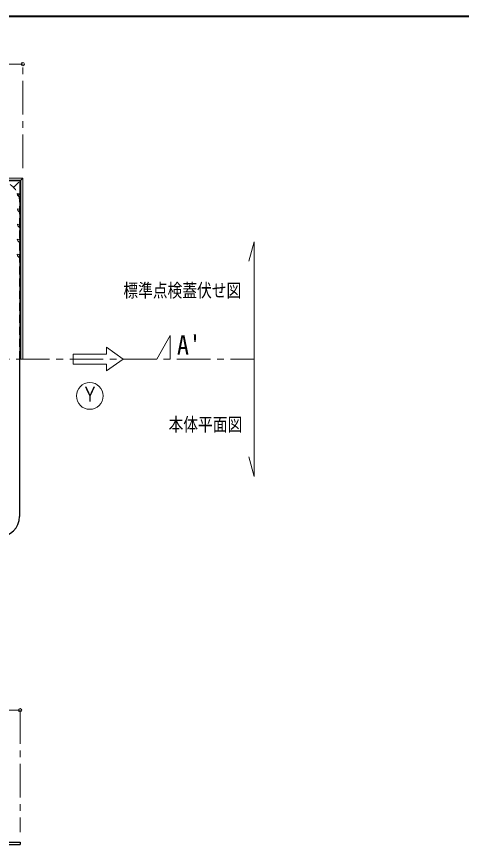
# Model space of a CAD drawing. Units: millimetres at full size, sheet at 1:10; details may follow other scales. Extents: x -2106 to 1944, y -1394 to 1416.
# Drawn here: x -785 to -121, y 181 to 1416 of the extents above; entities that cross this region are included whole.
import ezdxf
from ezdxf.enums import TextEntityAlignment as Align

# ---------------------------------------------------------------- set-up
doc = ezdxf.new("R2010")
doc.units = ezdxf.units.MM
doc.header["$LTSCALE"] = 10
doc.header["$PDMODE"] = 32
doc.header["$PDSIZE"] = 5
doc.linetypes.add('CHAIN1', pattern=[8, 5, -1, 1, -1])
doc.linetypes.add('DASHED1', pattern=[1.8, 1.2, -0.6])
doc.layers.add('0-0_ﾚｲﾔ1', color=4, linetype='Continuous', lineweight=9)
doc.styles.add('ＭＳ ゴシック', font='')
doc.styles.get('ＭＳ ゴシック').set_extended_font_data('MS Gothic')

msp = doc.modelspace()

# ---------------------------------------------------------------- linework, layer by layer
at = {"layer": '0-0_ﾚｲﾔ1', "color": 1, "lineweight": 40}
msp.add_line((1944.28, 1416.27), (-2105.72, 1416.27), dxfattribs=at)
at = {"layer": '0-0_ﾚｲﾔ1'}
for p, q in [((-775.72, 1345.27), (-1715.72, 1345.27)), ((-778.72, 1172.27), (-779.72, 1171.27)), ((-781.77, 1151.67), (-784.34, 1152.31)), ((-783.62, 1149.74), (-784.34, 1152.31)), ((-783.62, 1149.74), (-779.72, 1145.84)), ((-781.77, 1151.67), (-779.72, 1149.32)), ((-781.29, 1128.68), (-783.86, 1129.33)), ((-783.14, 1126.75), (-783.86, 1129.33)), ((-783.14, 1126.75), (-779.72, 1123.34)), ((-781.29, 1128.68), (-779.72, 1127.12)), ((-780.97, 1105.86), (-783.54, 1106.5)), ((-782.89, 1103.93), (-783.54, 1106.5)), ((-782.89, 1103.93), (-779.72, 1100.76)), ((-780.97, 1105.86), (-779.72, 1104.62)), ((-781.37, 1083.6), (-783.94, 1084.25)), ((-783.22, 1081.67), (-783.94, 1084.25)), ((-783.22, 1081.67), (-779.72, 1078.04)), ((-781.37, 1083.6), (-779.72, 1081.96)), ((-781.77, 1061.34), (-784.34, 1061.99)), ((-783.62, 1059.42), (-784.34, 1061.99)), ((-783.62, 1059.42), (-779.72, 1055.36)), ((-781.77, 1061.34), (-779.72, 1059.3)), ((-1245.72, 381.27), (-779.72, 381.27))]:
    msp.add_line(p, q, dxfattribs=at)
at = {"layer": '0-0_ﾚｲﾔ1', "linetype": 'CHAIN1'}
for p, q in [((-775.72, 1190.27), (-775.72, 1345.27)), ((-1985.72, 905.27), (-430.72, 905.27)), ((-779.72, 381.27), (-779.72, 199.27))]:
    msp.add_line(p, q, dxfattribs=at)
at = {"layer": '0-0_ﾚｲﾔ1', "color": 7, "lineweight": 18}
for p, q in [((-775.72, 1175.27), (-1715.72, 1175.27)), ((-778.72, 1172.27), (-775.72, 1175.27)), ((-775.72, 1175.27), (-775.72, 905.27)), ((-778.72, 1172.27), (-1712.72, 1172.27)), ((-778.72, 1172.27), (-778.72, 905.27)), ((-430.72, 1080.27), (-438.48, 1051.29)), ((-430.72, 1080.27), (-430.72, 730.27)), ((-625.72, 905.27), (-650.72, 922.77)), ((-700.72, 897.77), (-700.72, 912.77)), ((-625.72, 905.27), (-650.72, 887.77)), ((-700.72, 897.77), (-650.72, 897.77)), ((-650.72, 887.77), (-650.72, 897.77)), ((-430.72, 730.27), (-438.48, 759.25))]:
    msp.add_line(p, q, dxfattribs=at)
at = {"layer": '0-0_ﾚｲﾔ1', "color": 5, "lineweight": 25}
for p, q in [((-779.72, 1171.27), (-1711.72, 1171.27)), ((-779.72, 905.27), (-779.72, 1171.27)), ((-780.72, 905.27), (-780.72, 670.27)), ((-955.72, 184.27), (-779.72, 184.27)), ((-779.72, 184.27), (-779.72, 181.07))]:
    msp.add_line(p, q, dxfattribs=at)
at = {"layer": '0-0_ﾚｲﾔ1', "linetype": 'DASHED1'}
for p, q in [((-790.19, 1160.8), (-779.72, 1171.27)), ((-780.72, 905.27), (-780.72, 1140.27))]:
    msp.add_line(p, q, dxfattribs=at)
at = {"layer": '0-0_ﾚｲﾔ1', "linetype": 'CHAIN1'}
msp.add_lwpolyline([(-575.72, 905.27), (-555.72, 940.27), (-555.72, 905.27)], dxfattribs=at)
at = {"layer": '0-0_ﾚｲﾔ1', "color": 7, "lineweight": 18}
msp.add_lwpolyline([(-700.72, 912.77), (-650.72, 912.77), (-650.72, 922.77)], dxfattribs=at)
at = {"layer": '0-0_ﾚｲﾔ1', "color": 5, "lineweight": 25}
msp.add_lwpolyline([(-955.72, 184.27), (-955.72, 181.07), (-779.72, 181.07)], dxfattribs=at)
at = {"layer": '0-0_ﾚｲﾔ1', "color": 7, "lineweight": 18}
msp.add_circle((-675.72, 850.27), 20, dxfattribs=at)
at = {"layer": '0-0_ﾚｲﾔ1', "linetype": 'DASHED1'}
msp.add_arc((-810.72, 1140.27), 30, 0, 90, dxfattribs=at)
at = {"layer": '0-0_ﾚｲﾔ1', "color": 5, "lineweight": 25}
msp.add_arc((-810.72, 670.27), 30, 270, 0, dxfattribs=at)
at = {"layer": '0-0_ﾚｲﾔ1', "color": 1}
for p in [(-775.72, 1345.27), (-779.72, 381.27)]:
    msp.add_point(p, dxfattribs=at)

# ---------------------------------------------------------------- texts
at = {"layer": '0-0_ﾚｲﾔ1', "color": 7, "style": 'ＭＳ ゴシック'}
for s, height, width, p in [('標準点検蓋伏せ図', 20.16, 0.8, (-625.72, 991.52)), ("A'", 29.33, 0.9, (-545.72, 902.77)), ('Ｙ', 21.99, 0.85, (-688.22, 835.27)), ('本体平面図', 20.16, 0.8, (-558.22, 791.52))]:
    msp.add_text(s, height=height, dxfattribs=dict(at, width=width)).set_placement(p, align=Align.BOTTOM_LEFT)

doc.saveas('drawing.dxf')
